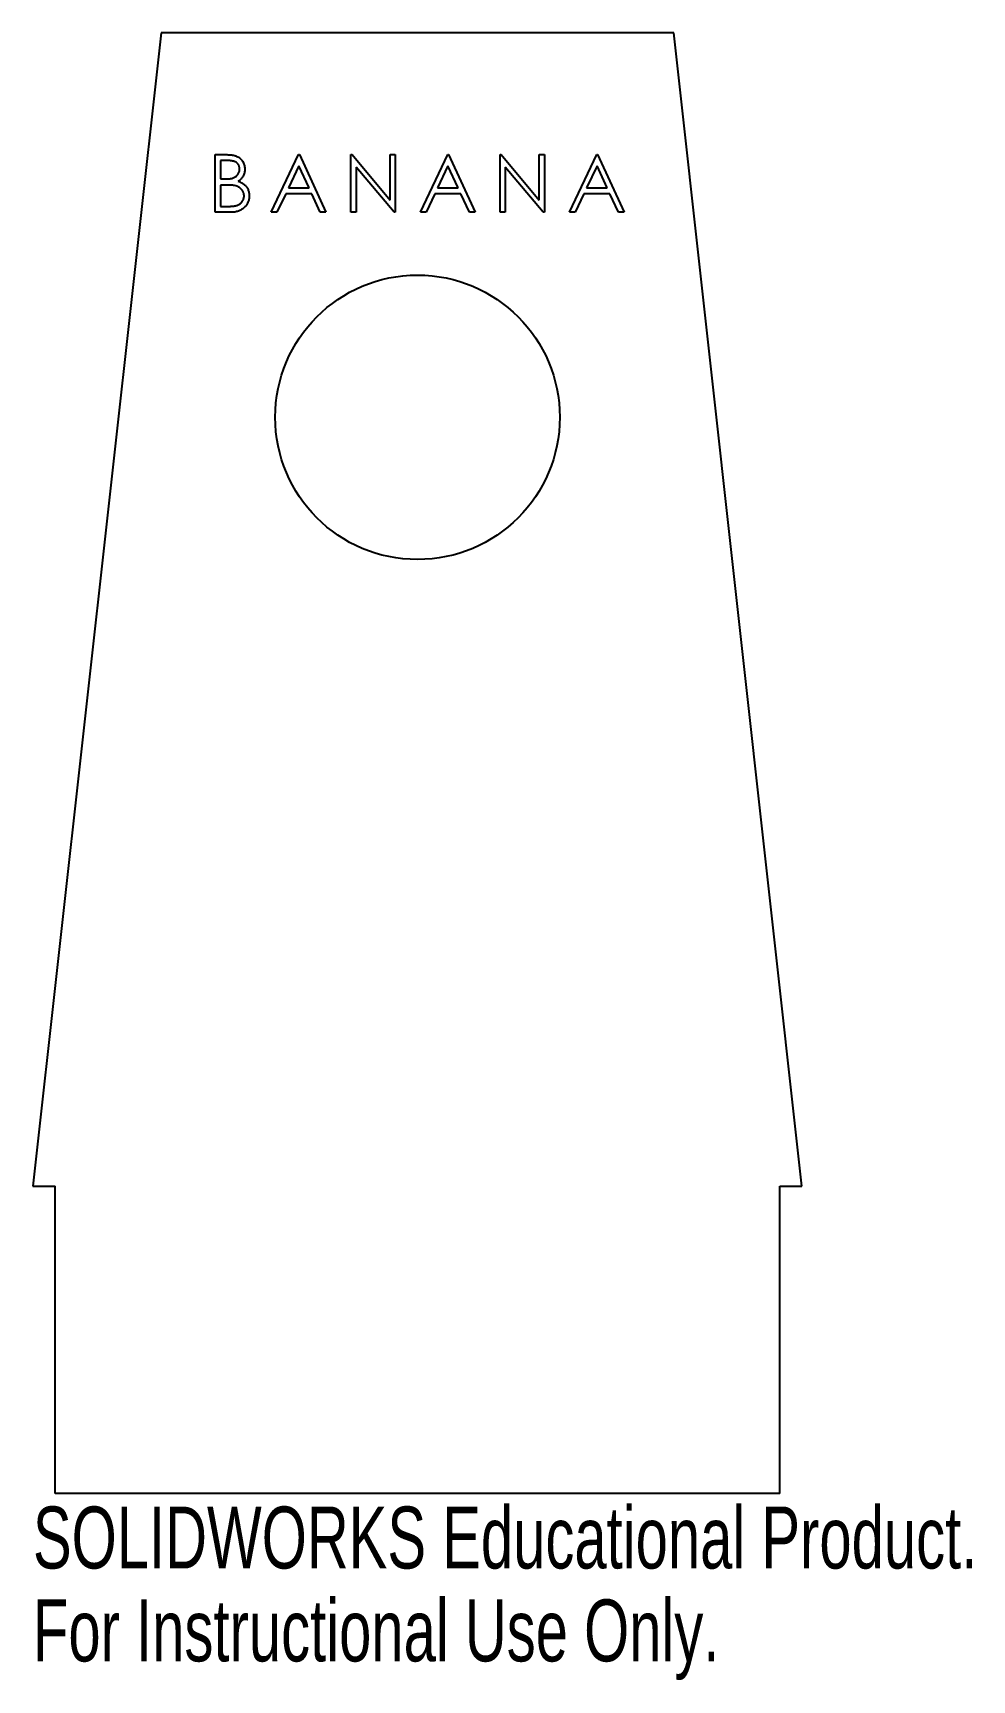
# Model space of a CAD drawing. Header units: millimetres. Extents: x -30 to 43, y -39 to 90.
import ezdxf

# ---------------------------------------------------------------- set-up
doc = ezdxf.new("R2010")
doc.units = ezdxf.units.MM
doc.styles.add('SLDTEXTSTYLE0', font='TXT', dxfattribs={"width": 0.7})

msp = doc.modelspace()

# ---------------------------------------------------------------- linework, layer by layer
at = {"color": 7, "linetype": 'Continuous', "lineweight": 25}
for p, q in [((-20, 90), (-30, 0)), ((20, 90), (-20, 90)), ((30, 0), (20, 90)), ((-15.78, 76), (-15.78, 80.5)), ((-15.78, 80.5), (-14.9, 80.5)), ((-15.38, 80.04), (-15.38, 78.6)), ((-14.83, 80.04), (-15.38, 80.04)), ((-11.41, 76), (-9.27, 80.5)), ((-9.27, 80.5), (-9.21, 80.5)), ((-9.21, 80.5), (-7.14, 76)), ((-5.19, 76), (-5.19, 80.5)), ((-5.19, 80.5), (-5.1, 80.5)), ((-5.1, 80.5), (-2.13, 76.96)), ((-2.13, 80.5), (-1.73, 80.5)), ((-2.13, 76.96), (-2.13, 80.5)), ((-1.73, 80.5), (-1.73, 76)), ((0.23, 76), (2.36, 80.5)), ((2.36, 80.5), (2.42, 80.5)), ((2.42, 80.5), (4.49, 76)), ((6.44, 76), (6.44, 80.5)), ((6.44, 80.5), (6.53, 80.5)), ((6.53, 80.5), (9.5, 76.96)), ((9.5, 80.5), (9.91, 80.5)), ((9.5, 76.96), (9.5, 80.5)), ((9.91, 80.5), (9.91, 76)), ((11.86, 76), (13.99, 80.5)), ((13.99, 80.5), (14.05, 80.5)), ((14.05, 80.5), (16.12, 76)), ((-15.38, 78.6), (-15.1, 78.6)), ((-9.25, 79.62), (-10.06, 77.9)), ((-8.45, 77.9), (-9.25, 79.62)), ((-4.78, 79.53), (-4.78, 76)), ((-1.82, 76), (-4.78, 79.53)), ((2.38, 79.62), (1.57, 77.9)), ((3.18, 77.9), (2.38, 79.62)), ((6.85, 79.53), (6.85, 76)), ((9.81, 76), (6.85, 79.53)), ((14.01, 79.62), (13.2, 77.9)), ((14.81, 77.9), (14.01, 79.62)), ((-15.11, 78.13), (-15.38, 78.13)), ((-15.38, 78.13), (-15.38, 76.46)), ((-10.28, 77.44), (-10.96, 76)), ((-8.24, 77.44), (-10.28, 77.44)), ((-10.06, 77.9), (-8.45, 77.9)), ((-7.58, 76), (-8.24, 77.44)), ((1.35, 77.44), (0.67, 76)), ((3.39, 77.44), (1.35, 77.44)), ((1.57, 77.9), (3.18, 77.9)), ((4.06, 76), (3.39, 77.44)), ((12.98, 77.44), (12.3, 76)), ((15.02, 77.44), (12.98, 77.44)), ((13.2, 77.9), (14.81, 77.9)), ((15.69, 76), (15.02, 77.44)), ((-14.56, 76), (-15.78, 76)), ((-15.38, 76.46), (-14.8, 76.46)), ((-10.96, 76), (-11.41, 76)), ((-7.14, 76), (-7.58, 76)), ((-4.78, 76), (-5.19, 76)), ((-1.73, 76), (-1.82, 76)), ((0.67, 76), (0.23, 76)), ((4.49, 76), (4.06, 76)), ((6.85, 76), (6.44, 76)), ((9.91, 76), (9.81, 76)), ((12.3, 76), (11.86, 76)), ((16.12, 76), (15.69, 76)), ((-30, 0), (-28.28, 0)), ((-28.28, -24), (-28.28, 0)), ((28.28, -24), (28.28, 0)), ((28.28, 0), (30, 0)), ((28.28, -24), (-28.28, -24))]:
    msp.add_line(p, q, dxfattribs=at)
msp.add_circle((0, 60), 11.1, dxfattribs=at)
for points, knots in [([(-14.9, 80.5), (-14.86, 80.5), (-14.77, 80.5), (-14.65, 80.49), (-14.54, 80.48), (-14.43, 80.47), (-14.34, 80.45), (-14.25, 80.43), (-14.16, 80.4), (-14.06, 80.36), (-13.95, 80.3), (-13.83, 80.21), (-13.72, 80.1), (-13.63, 79.98), (-13.56, 79.84), (-13.51, 79.7), (-13.48, 79.54), (-13.47, 79.44), (-13.47, 79.38)], [0, 0, 0, 0, 0.062594, 0.121323, 0.17668, 0.228365, 0.276868, 0.321879, 0.364099, 0.403356, 0.477968, 0.550535, 0.623584, 0.698175, 0.773354, 0.847281, 0.922818, 1, 1, 1, 1]), ([(-13.88, 79.38), (-13.88, 79.4), (-13.88, 79.45), (-13.89, 79.52), (-13.91, 79.59), (-13.93, 79.65), (-13.96, 79.71), (-14, 79.77), (-14.05, 79.82), (-14.1, 79.86), (-14.16, 79.91), (-14.23, 79.94), (-14.31, 79.97), (-14.4, 80), (-14.49, 80.01), (-14.6, 80.03), (-14.71, 80.04), (-14.79, 80.04), (-14.83, 80.04)], [0, 0, 0, 0, 0.057003, 0.111818, 0.164402, 0.21587, 0.266841, 0.317479, 0.369902, 0.4234, 0.479718, 0.539241, 0.602431, 0.67103, 0.744485, 0.823454, 0.90874, 1, 1, 1, 1]), ([(-15.1, 78.6), (-15.06, 78.6), (-14.99, 78.6), (-14.88, 78.6), (-14.77, 78.61), (-14.68, 78.62), (-14.59, 78.63), (-14.51, 78.64), (-14.44, 78.66), (-14.36, 78.69), (-14.27, 78.73), (-14.17, 78.79), (-14.08, 78.87), (-14.01, 78.96), (-13.95, 79.05), (-13.91, 79.16), (-13.88, 79.26), (-13.88, 79.34), (-13.88, 79.38)], [0, 0, 0, 0, 0.072301, 0.1397, 0.202289, 0.2606, 0.31319, 0.361739, 0.405706, 0.44554, 0.518832, 0.589778, 0.658867, 0.72843, 0.797283, 0.864815, 0.931364, 1, 1, 1, 1]), ([(-13.47, 79.38), (-13.47, 79.34), (-13.48, 79.24), (-13.5, 79.09), (-13.54, 78.96), (-13.6, 78.83), (-13.68, 78.71), (-13.76, 78.6), (-13.87, 78.51), (-13.95, 78.45), (-13.99, 78.43)], [0, 0, 0, 0, 0.130569, 0.256581, 0.380552, 0.503623, 0.625739, 0.747549, 0.871766, 1, 1, 1, 1]), ([(-13.99, 78.43), (-13.94, 78.41), (-13.84, 78.37), (-13.71, 78.3), (-13.59, 78.23), (-13.49, 78.15), (-13.41, 78.07), (-13.34, 77.98), (-13.27, 77.87), (-13.22, 77.77), (-13.18, 77.65), (-13.15, 77.53), (-13.13, 77.41), (-13.13, 77.32), (-13.12, 77.28)], [0, 0, 0, 0, 0.106057, 0.202914, 0.2903, 0.370223, 0.446384, 0.521397, 0.598291, 0.676142, 0.755529, 0.834887, 0.916646, 1, 1, 1, 1]), ([(-14.27, 78.08), (-14.29, 78.09), (-14.33, 78.1), (-14.41, 78.11), (-14.5, 78.11), (-14.6, 78.12), (-14.71, 78.13), (-14.83, 78.13), (-14.97, 78.13), (-15.06, 78.13), (-15.11, 78.13)], [0, 0, 0, 0, 0.079306, 0.171953, 0.277057, 0.394731, 0.526177, 0.671345, 0.829285, 1, 1, 1, 1]), ([(-14.8, 76.46), (-14.76, 76.46), (-14.68, 76.46), (-14.56, 76.47), (-14.46, 76.47), (-14.36, 76.48), (-14.27, 76.5), (-14.19, 76.51), (-14.12, 76.53), (-14.03, 76.56), (-13.94, 76.6), (-13.84, 76.67), (-13.75, 76.75), (-13.67, 76.84), (-13.61, 76.95), (-13.56, 77.05), (-13.53, 77.16), (-13.53, 77.24), (-13.53, 77.28)], [0, 0, 0, 0, 0.0725025, 0.139739, 0.2017951, 0.2598219, 0.312206, 0.3607734, 0.4045403, 0.4436981, 0.5168408, 0.5878743, 0.6579654, 0.7289694, 0.7993077, 0.8666358, 0.9331163, 1, 1, 1, 1]), ([(-13.12, 77.28), (-13.13, 77.23), (-13.13, 77.15), (-13.15, 77.02), (-13.18, 76.9), (-13.22, 76.78), (-13.28, 76.67), (-13.34, 76.56), (-13.42, 76.46), (-13.51, 76.37), (-13.62, 76.28), (-13.73, 76.21), (-13.85, 76.14), (-13.97, 76.09), (-14.11, 76.05), (-14.25, 76.02), (-14.4, 76), (-14.51, 76), (-14.56, 76)], [0, 0, 0, 0, 0.06116, 0.120335, 0.17818, 0.235235, 0.292683, 0.351186, 0.410457, 0.47172, 0.533761, 0.595739, 0.657888, 0.721295, 0.786823, 0.854686, 0.925478, 1, 1, 1, 1]), ([(-13.53, 77.28), (-13.53, 77.3), (-13.53, 77.35), (-13.54, 77.42), (-13.56, 77.48), (-13.58, 77.55), (-13.61, 77.61), (-13.64, 77.67), (-13.68, 77.73), (-13.74, 77.8), (-13.83, 77.89), (-13.96, 77.97), (-14.1, 78.04), (-14.21, 78.07), (-14.27, 78.08)], [0, 0, 0, 0, 0.060287, 0.119602, 0.177503, 0.235143, 0.292133, 0.350871, 0.410098, 0.470732, 0.594829, 0.722579, 0.856691, 1, 1, 1, 1])]:
    msp.add_open_spline(points, degree=3, knots=knots, dxfattribs=at)

# ---------------------------------------------------------------- texts
at = {"color": 7, "linetype": 'Continuous', "char_height": 4.8336, "attachment_point": 1, "style": 'SLDTEXTSTYLE0'}
for s, insert in [('SOLIDWORKS Educational Product.', (-30, -25.02)), ('For Instructional Use Only.', (-30, -32.27))]:
    msp.add_mtext(s, dxfattribs=dict(at, insert=insert))

doc.saveas('drawing.dxf')
